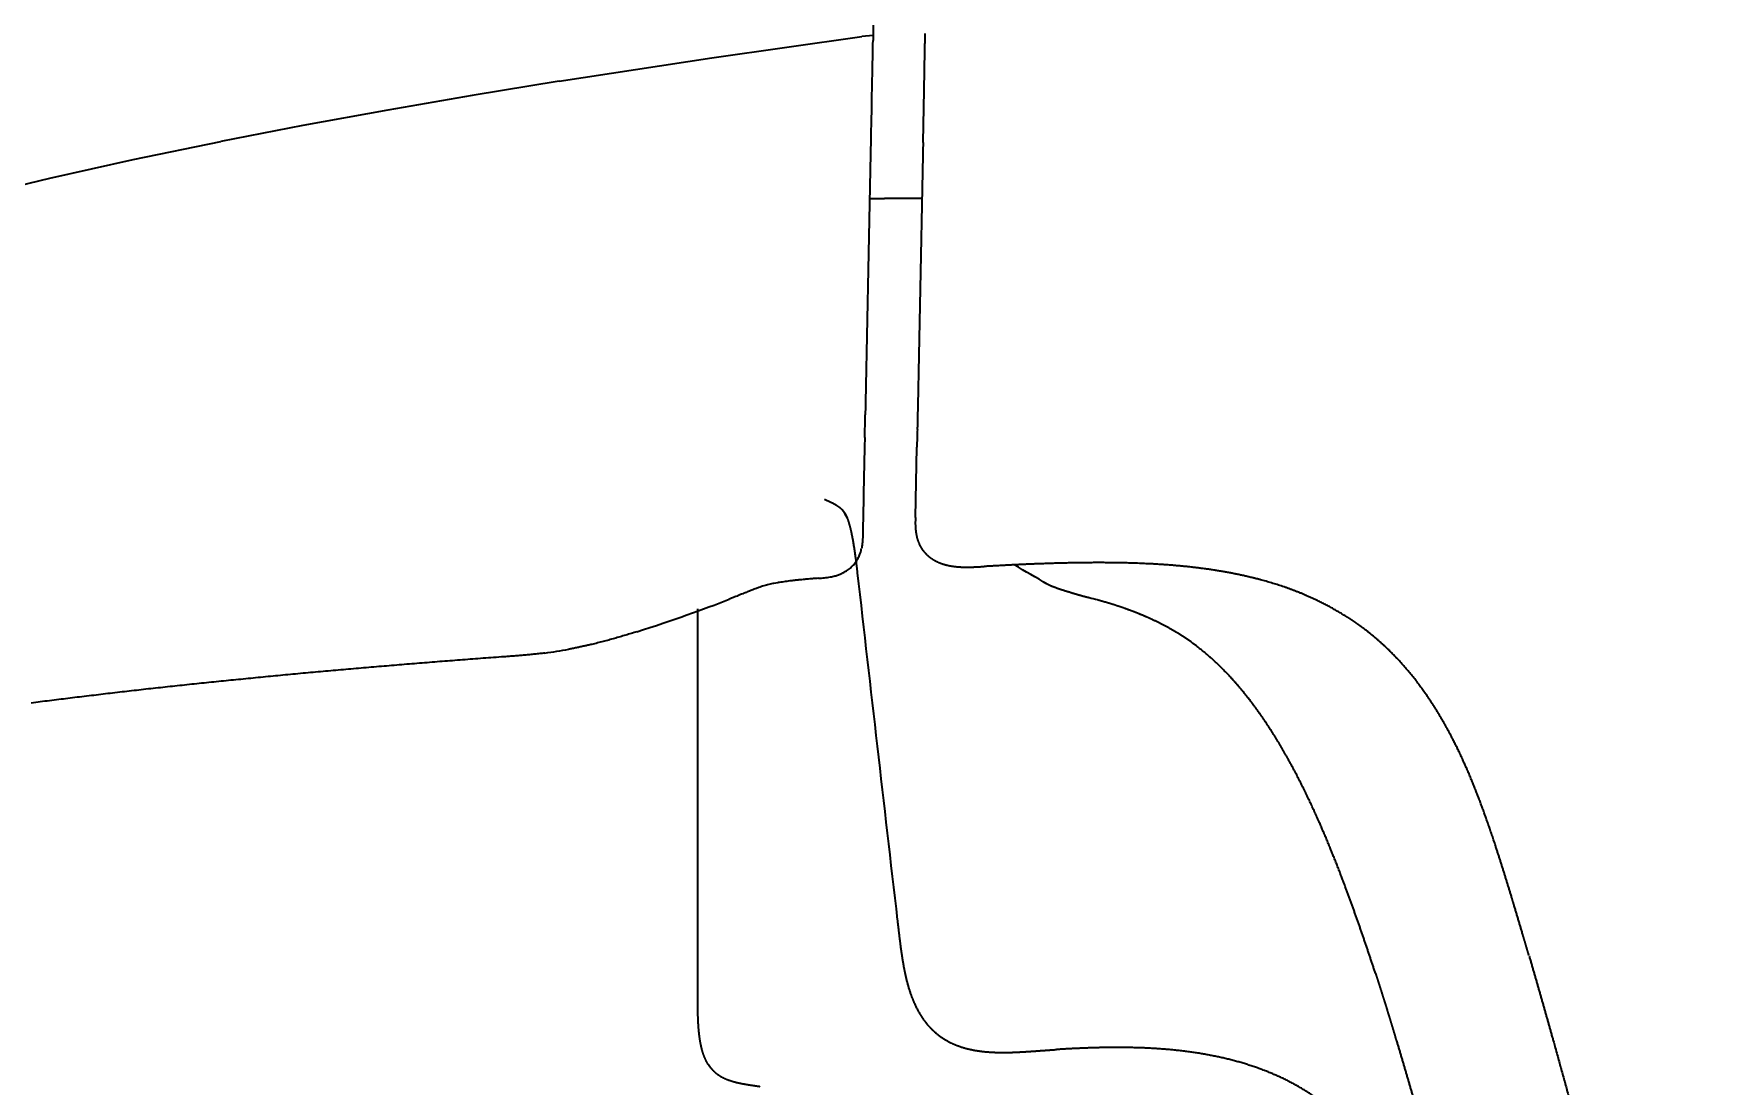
# Model space of a CAD drawing. Header units: millimetres. Extents: x 120 to 10915, y 515 to 8014.
# Drawn here: x 684.7 to 914.1, y 5213.8 to 5357.5 of the extents above; entities that cross this region are included whole.
import ezdxf

# ---------------------------------------------------------------- set-up
doc = ezdxf.new("R2010")
doc.units = ezdxf.units.MM
doc.layers.get('0').update_dxf_attribs({"lineweight": 13})
doc.layers.add('206_Cab_side_and_top_view', color=7, linetype='Continuous', lineweight=13)

# ---------------------------------------------------------------- blocks, each defined once
blk = doc.blocks.new('2409089')
at = {"layer": '206_Cab_side_and_top_view', "color": 3, "lineweight": 35}
for p, q in [((777.17, 1454.17), (797.62, 1457.07)), ((799.17, 1457.24), (797.62, 1457.07)), ((756.35, 1450.98), (777.17, 1454.17)), ((798.98, 1448.53), (799.08, 1452.56)), ((756.35, 1450.98), (744.48, 1449.04)), ((744.48, 1449.04), (732.99, 1447.06)), ((805.99, 1442.63), (806.14, 1449.77)), ((732.99, 1447.06), (721.37, 1444.94)), ((721.37, 1444.94), (710.18, 1442.77)), ((698.26, 1440.3), (710.18, 1442.77)), ((686.85, 1437.76), (698.26, 1440.3)), ((675.98, 1435.14), (686.85, 1437.76)), ((798.7, 1435), (800.74, 1435)), ((805.84, 1435), (800.74, 1435)), ((804.94, 1391.44), (805.14, 1401.03)), ((783.59, 1381.9), (783.25, 1381.77)), ((786.18, 1382.55), (785.64, 1382.46))]:
    blk.add_line(p, q, dxfattribs=at)
for points in [[(799.75, 1486.86, 0.000242), (799.16, 1456.56)], [(798.83, 1441.68, 0.000076), (798.11, 1405.48)], [(805.99, 1442.63, 0.000074), (805.26, 1406.16)], [(797.98, 1400.3, 0.00021), (797.76, 1389.09)]]:
    blk.add_lwpolyline(points, format="xyb", dxfattribs=at)
for centre, radius, start, end in [((407.78, 1462.23), 391.42, 358.5845, 359.169), ((3212.18, 1394.56), 2413.81, 178.71882, 178.88146), ((367.56, 1414.15), 430.63, 358.4325, 358.8451), ((1177.64, 1392.49), 379.73, 178.5084, 178.8208), ((1061.44, 1395.74), 256.35, 178.2703, 178.8158), ((673.44, 1130.26), 293.09, 59.3333, 60.3524), ((813.98, 1321.67), 60.62, 74.8984, 76.0109), ((746.82, 1432.09), 59.61, 277.2986, 280.4729)]:
    blk.add_arc(centre, radius, start, end, dxfattribs=at)
blk.add_ellipse((500.81, 1343.67), major_axis=(291.21, 45.03), ratio=0.072134, start_param=5.853776, end_param=5.977822, dxfattribs=at)
for points, degree, knots in [([(806.14, 1449.77), (806.15, 1450.2), (806.15, 1450.64), (806.16, 1451.02), (806.17, 1451.6), (806.18, 1452.18), (806.18, 1452.33), (806.19, 1452.63), (806.19, 1452.92), (806.19, 1453.08), (806.21, 1453.87), (806.22, 1454.67), (806.24, 1455.3), (806.25, 1456.18), (806.27, 1457.05), (806.27, 1457.02), (806.28, 1457.25), (806.28, 1457.48)], 5, [0, 0, 0, 0, 0, 0, 2.206512, 2.206512, 2.206512, 2.942101, 2.942101, 2.942101, 3.710228, 3.710228, 3.710228, 6.962008, 6.962008, 6.962008, 8.120924, 8.120924, 8.120924, 8.120924, 8.120924, 8.120924]), ([(805.26, 1406.15), (805.25, 1405.86), (805.24, 1405.57), (805.24, 1405.24), (805.23, 1404.74), (805.22, 1404.26), (805.21, 1404.06), (805.21, 1403.82), (805.2, 1403.59), (805.2, 1403.55), (805.2, 1403.52), (805.2, 1403.48)], 5, [0, 0, 0, 0, 0, 0, 1.485616, 1.485616, 1.485616, 2.510757, 2.510757, 2.510757, 2.696428, 2.696428, 2.696428, 2.696428, 2.696428, 2.696428]), ([(804.94, 1391.44), (804.94, 1391.34), (804.94, 1391.23), (804.94, 1391.1), (804.93, 1390.89), (804.93, 1390.68), (804.93, 1390.57), (804.94, 1390.23), (804.96, 1389.89), (804.98, 1389.66), (805.05, 1389.12), (805.17, 1388.59), (805.27, 1388.29), (805.57, 1387.52), (806.03, 1386.83), (806.37, 1386.45), (806.93, 1385.97), (807.56, 1385.6), (807.76, 1385.49), (808.7, 1385.05), (809.72, 1384.8), (810.54, 1384.7), (811.79, 1384.66), (813.03, 1384.7), (813.46, 1384.72), (813.89, 1384.75), (814.32, 1384.77)], 5, [0, 0, 0, 0, 0, 0, 0.523554, 0.523554, 0.523554, 1.074013, 1.074013, 1.074013, 2.231369, 2.231369, 2.231369, 3.796146, 3.796146, 3.796146, 6.353733, 6.353733, 6.353733, 7.476014, 7.476014, 7.476014, 11.5588, 11.5588, 11.5588, 13.705769, 13.705769, 13.705769, 13.705769, 13.705769, 13.705769]), ([(797.76, 1389.09), (797.76, 1388.96), (797.75, 1388.69), (797.74, 1388.28), (797.7, 1387.9), (797.66, 1387.6), (797.63, 1387.4), (797.61, 1387.31), (797.6, 1387.26)], 3, [0, 0, 0, 0, 0.400329, 0.790873, 1.232354, 1.556565, 1.698368, 1.840132, 1.840132, 1.840132, 1.840132]), ([(796.24, 1384.72), (796.32, 1384.8), (796.48, 1384.95), (796.69, 1385.2), (796.88, 1385.47), (797.05, 1385.74), (797.24, 1386.12), (797.45, 1386.62), (797.56, 1387.04), (797.6, 1387.26)], 3, [0, 0, 0, 0, 0.331594, 0.659387, 0.984458, 1.308596, 1.617046, 2.26475, 2.926428, 2.926428, 2.926428, 2.926428]), ([(791.72, 1383.16), (792, 1383.18), (792.54, 1383.22), (793.29, 1383.32), (793.92, 1383.46), (794.44, 1383.62), (794.97, 1383.84), (795.43, 1384.09), (795.81, 1384.35), (796.05, 1384.54), (796.19, 1384.67), (796.24, 1384.72)], 3, [0, 0, 0, 0, 0.8207, 1.636282, 2.258445, 2.768007, 3.267142, 3.97255, 4.315173, 4.651209, 4.885079, 4.885079, 4.885079, 4.885079]), ([(865.36, 1376.83), (864.88, 1377.18), (864.39, 1377.51), (863.9, 1377.83), (861.85, 1379.12), (859.7, 1380.23), (858.03, 1380.97), (855.07, 1382.11), (852.02, 1382.98), (850.71, 1383.31), (848.68, 1383.76), (846.62, 1384.12), (845.89, 1384.24), (841.43, 1384.91), (836.92, 1385.23), (833.15, 1385.33), (827.12, 1385.32), (821.1, 1385.12), (818.84, 1385.02), (816.58, 1384.9), (814.32, 1384.77)], 5, [0, 0, 0, 0, 0, 0, 2.95414, 2.95414, 2.95414, 12.075073, 12.075073, 12.075073, 18.806397, 18.806397, 18.806397, 22.516969, 22.516969, 22.516969, 41.342159, 41.342159, 41.342159, 52.659828, 52.659828, 52.659828, 52.659828, 52.659828, 52.659828]), ([(783.25, 1381.77), (783.05, 1381.7), (782.63, 1381.54), (782.01, 1381.3), (781.39, 1381.05), (780.77, 1380.8), (780.15, 1380.56), (779.74, 1380.39), (779.53, 1380.31)], 3, [0, 0, 0, 0, 0.666356, 1.333213, 2.000029, 2.667134, 3.334223, 4.00135, 4.00135, 4.00135, 4.00135]), ([(785.64, 1382.46), (785.53, 1382.44), (785.3, 1382.4), (784.96, 1382.32), (784.61, 1382.24), (784.27, 1382.13), (783.93, 1382.02), (783.7, 1381.94), (783.59, 1381.9)], 3, [0, 0, 0, 0, 0.348369, 0.700536, 1.056633, 1.414718, 1.773261, 2.131997, 2.131997, 2.131997, 2.131997]), ([(791.72, 1383.16), (791.57, 1383.15), (791.26, 1383.13), (790.79, 1383.09), (790.33, 1383.05), (789.86, 1383.01), (789.4, 1382.97), (788.94, 1382.92), (788.48, 1382.87), (788.03, 1382.82), (787.6, 1382.76), (787.19, 1382.71), (786.78, 1382.65), (786.45, 1382.6), (786.25, 1382.56), (786.18, 1382.55)], 3, [0, 0, 0, 0, 0.466816, 0.933414, 1.399737, 1.865727, 2.331471, 2.796774, 3.261589, 3.725903, 4.140156, 4.553969, 4.967295, 5.380121, 5.578007, 5.578007, 5.578007, 5.578007]), ([(791.72, 1383.16), (791.57, 1383.15), (791.26, 1383.13), (790.79, 1383.09), (790.33, 1383.05), (789.86, 1383.01), (789.4, 1382.97), (788.94, 1382.92), (788.48, 1382.87), (788.03, 1382.82), (787.6, 1382.76), (787.19, 1382.71), (786.78, 1382.65), (786.45, 1382.6), (786.25, 1382.56), (786.18, 1382.55)], 3, [0, 0, 0, 0, 0.466816, 0.933414, 1.399737, 1.865727, 2.331471, 2.796774, 3.261589, 3.725903, 4.140156, 4.553969, 4.967295, 5.380121, 5.578007, 5.578007, 5.578007, 5.578007]), ([(828.63, 1380.49), (827.92, 1380.67), (827.21, 1380.86), (826.51, 1381.07), (825.26, 1381.45), (824.13, 1381.83), (823.65, 1382), (823.24, 1382.18), (822.93, 1382.37)], 5, [0, 0, 0, 0, 0, 0, 4.722719, 4.722719, 4.722719, 8.61238, 8.61238, 8.61238, 8.61238, 8.61238, 8.61238]), ([(843.4, 1373.83), (842.39, 1374.61), (841.33, 1375.34), (840.24, 1376), (838.85, 1376.76), (837.45, 1377.43), (837.18, 1377.56), (836.81, 1377.73), (836.44, 1377.89), (836.34, 1377.93), (836.16, 1378.01), (835.98, 1378.09), (835.89, 1378.13), (835.53, 1378.27), (835.2, 1378.41), (834.97, 1378.5), (834.58, 1378.65), (834.17, 1378.8), (834, 1378.86), (833.77, 1378.95), (833.53, 1379.03), (833.46, 1379.06), (832.71, 1379.32), (831.94, 1379.57), (831.23, 1379.79), (830.5, 1380), (829.77, 1380.2)], 5, [0, 0, 0, 0, 0, 0, 9.154337, 9.154337, 9.154337, 11.402364, 11.402364, 11.402364, 12.145189, 12.145189, 12.145189, 12.888014, 12.888014, 12.888014, 15.069342, 15.069342, 15.069342, 16.448883, 16.448883, 16.448883, 16.964308, 16.964308, 16.964308, 22.373224, 22.373224, 22.373224, 22.373224, 22.373224, 22.373224]), ([(888.64, 1331.67), (888.36, 1332.63), (888.08, 1333.59), (887.8, 1334.55), (887.22, 1336.5), (886.64, 1338.45), (886.34, 1339.45), (885.22, 1343.14), (884.05, 1346.83), (883.16, 1349.51), (881.4, 1354.4), (879.32, 1359.15), (878.29, 1361.28), (876.5, 1364.55), (874.43, 1367.64), (873.62, 1368.75), (871.84, 1371), (869.87, 1373.08), (868.78, 1374.12), (867.44, 1375.28), (866.02, 1376.35), (865.8, 1376.51), (865.58, 1376.67), (865.36, 1376.83)], 5, [0, 0, 0, 0, 0, 0, 5.002181, 5.002181, 5.002181, 10.175213, 10.175213, 10.175213, 24.334209, 24.334209, 24.334209, 36.119015, 36.119015, 36.119015, 42.951227, 42.951227, 42.951227, 50.45744, 50.45744, 50.45744, 51.821812, 51.821812, 51.821812, 51.821812, 51.821812, 51.821812]), ([(766.94, 1375.87), (766.69, 1375.79), (766.18, 1375.63), (765.43, 1375.4), (764.66, 1375.17), (763.89, 1374.95), (763.12, 1374.73), (762.34, 1374.53), (761.57, 1374.33), (760.88, 1374.16), (760.27, 1374.02), (759.75, 1373.9), (759.23, 1373.79), (758.7, 1373.68), (758.18, 1373.57), (757.83, 1373.51), (757.66, 1373.47)], 3, [0, 0, 0, 0, 0.791604, 1.586036, 2.382773, 3.181134, 3.986594, 4.791478, 5.594365, 6.39381, 6.924564, 7.452934, 7.992287, 8.52898, 9.06324, 9.59503, 9.59503, 9.59503, 9.59503]), ([(748.84, 1372.45), (747.88, 1372.38), (746, 1372.24), (743.18, 1372.02), (740.41, 1371.81), (737.64, 1371.59), (734.88, 1371.36), (732.11, 1371.13), (729.33, 1370.89), (726.57, 1370.65), (723.81, 1370.41), (721.07, 1370.16), (718.34, 1369.9), (715.62, 1369.64), (712.93, 1369.37), (710.24, 1369.1), (707.58, 1368.83), (704.92, 1368.55), (702.29, 1368.27), (699.66, 1367.98), (697.06, 1367.68), (694.47, 1367.38), (691.9, 1367.07), (689.35, 1366.76), (686.83, 1366.45), (685.16, 1366.24), (684.32, 1366.13)], 3, [0, 0, 0, 0, 2.880141, 5.681653, 8.456258, 11.228232, 14.005503, 16.787633, 19.57035, 22.348652, 25.117827, 27.874459, 30.616283, 33.342507, 36.053059, 38.748698, 41.429965, 44.097504, 46.75109, 49.390272, 52.013695, 54.619943, 57.207034, 59.773207, 62.316452, 64.835196, 64.835196, 64.835196, 64.835196]), ([(754.39, 1372.96), (754.16, 1372.93), (753.7, 1372.88), (753.01, 1372.8), (752.31, 1372.73), (751.62, 1372.66), (750.92, 1372.6), (750.23, 1372.55), (749.54, 1372.5), (749.07, 1372.46), (748.84, 1372.45)], 3, [0, 0, 0, 0, 0.699609, 1.399168, 2.097917, 2.794996, 3.48973, 4.183041, 4.877326, 5.577441, 5.577441, 5.577441, 5.577441]), ([(867.69, 1329.28), (866.41, 1333.2), (865.08, 1337.11), (863.68, 1340.99), (861.82, 1345.8), (859.75, 1350.52), (859.33, 1351.46), (858.07, 1354.16), (856.73, 1356.82), (855.81, 1358.53), (854.3, 1361.15), (852.64, 1363.68), (852.03, 1364.57), (850.16, 1367.16), (848.1, 1369.59), (846.64, 1371.12), (845.07, 1372.55), (843.4, 1373.83)], 5, [0, 0, 0, 0, 0, 0, 29.193992, 29.193992, 29.193992, 36.488847, 36.488847, 36.488847, 50.274555, 50.274555, 50.274555, 57.888303, 57.888303, 57.888303, 72.887795, 72.887795, 72.887795, 72.887795, 72.887795, 72.887795]), ([(888.66, 1331.61), (889.79, 1327.7), (890.91, 1323.78), (892.02, 1319.85), (895.86, 1306), (899.52, 1292.11), (902.07, 1282.11), (906.04, 1266.07), (909.85, 1249.99), (911.27, 1243.92), (912.67, 1237.84), (914.07, 1231.77)], 5, [0, 0, 0, 0, 0, 0, 20.366439, 20.366439, 20.366439, 71.838587, 71.838587, 71.838587, 102.995539, 102.995539, 102.995539, 102.995539, 102.995539, 102.995539]), ([(867.69, 1329.28), (867.84, 1328.83), (867.98, 1328.38), (868.13, 1327.92), (868.42, 1327.02), (868.7, 1326.11), (868.84, 1325.66), (869.2, 1324.53), (869.55, 1323.4), (869.75, 1322.72), (870.03, 1321.82), (870.3, 1320.91), (870.37, 1320.68), (871.54, 1316.82), (872.66, 1312.95), (873.7, 1309.33), (875.21, 1303.89), (876.7, 1298.44), (877.19, 1296.61), (878.54, 1291.6), (879.87, 1286.56), (880.71, 1283.32), (881.68, 1279.59), (882.64, 1275.87), (882.74, 1275.5), (883.1, 1274.08), (883.47, 1272.66), (883.71, 1271.72), (884.19, 1269.82), (884.67, 1267.94), (884.88, 1267.12), (886.53, 1260.62), (888.17, 1254.13), (889.55, 1248.61), (890.94, 1243.03), (892.33, 1237.45)], 5, [0, 0, 0, 0, 0, 0, 3.358525, 3.358525, 3.358525, 6.717051, 6.717051, 6.717051, 11.754833, 11.754833, 11.754833, 13.434096, 13.434096, 13.434096, 40.40151, 40.40151, 40.40151, 53.775563, 53.775563, 53.775563, 77.40149, 77.40149, 77.40149, 80.961236, 80.961236, 80.961236, 87.749917, 87.749917, 87.749917, 94.741902, 94.741902, 94.741902, 135.417187, 135.417187, 135.417187, 135.417187, 135.417187, 135.417187])]:
    blk.add_open_spline(points, degree=degree, knots=knots, dxfattribs=at)
blk = doc.blocks.new('2458030')
at = {"layer": '206_Cab_side_and_top_view', "color": 3, "lineweight": 35}
blk.add_line((775.25, 1327.48), (775.25, 1379.01), dxfattribs=at)
blk.add_lwpolyline([(797.02, 1383.9, 0.000566), (802.47, 1336.56)], format="xyb", dxfattribs=at)
blk.add_lwpolyline([(797.02, 1383.9, 0.000566), (802.47, 1336.56)], format="xyb", dxfattribs=at)
for centre, radius, start, end in [((739.8, 1276.91), 128.34, 65.1631, 65.7333), ((792.52, 1390.27), 3.3, 19.9972, 42.9188)]:
    blk.add_arc(centre, radius, start, end, dxfattribs=at)
for points, knots in [([(793.71, 1393.38), (794.05, 1393.22), (794.37, 1393.03), (794.65, 1392.83), (795.05, 1392.44), (795.36, 1391.99), (795.46, 1391.8), (795.55, 1391.6), (795.63, 1391.4)], [0, 0, 0, 0, 0, 0, 2.658478, 2.658478, 2.658478, 4.335487, 4.335487, 4.335487, 4.335487, 4.335487, 4.335487]), ([(795.63, 1391.4), (795.89, 1390.7), (796.1, 1389.92), (796.28, 1389.06), (796.55, 1387.54), (796.77, 1385.91), (796.86, 1385.25), (796.94, 1384.58), (797.02, 1383.9)], [0, 0, 0, 0, 0, 0, 5.605221, 5.605221, 5.605221, 9.312762, 9.312762, 9.312762, 9.312762, 9.312762, 9.312762]), ([(795.63, 1391.4), (795.89, 1390.7), (796.1, 1389.92), (796.28, 1389.06), (796.55, 1387.54), (796.77, 1385.91), (796.86, 1385.25), (796.94, 1384.58), (797.02, 1383.9)], [0, 0, 0, 0, 0, 0, 5.605221, 5.605221, 5.605221, 9.312762, 9.312762, 9.312762, 9.312762, 9.312762, 9.312762]), ([(802.47, 1336.56), (802.61, 1335.41), (802.74, 1334.26), (802.87, 1333.14), (803.09, 1331.52), (803.38, 1329.92), (803.47, 1329.45), (803.82, 1327.81), (804.31, 1326.21), (804.75, 1325.07), (805.6, 1323.42), (806.78, 1321.99), (807.23, 1321.52), (808.43, 1320.47), (809.82, 1319.69), (810.7, 1319.32), (812.34, 1318.83), (814.03, 1318.58), (814.79, 1318.51), (816.63, 1318.41), (818.47, 1318.46), (819.55, 1318.53), (821.13, 1318.63), (822.71, 1318.75), (823.21, 1318.78), (823.71, 1318.82), (824.21, 1318.85)], [0, 0, 0, 0, 0, 0, 5.777745, 5.777745, 5.777745, 8.15555, 8.15555, 8.15555, 14.158546, 14.158546, 14.158546, 17.385489, 17.385489, 17.385489, 22.111216, 22.111216, 22.111216, 25.907661, 25.907661, 25.907661, 31.331591, 31.331591, 31.331591, 33.830798, 33.830798, 33.830798, 33.830798, 33.830798, 33.830798]), ([(776.66, 1316.86), (776.5, 1317.11), (776.36, 1317.39), (776.23, 1317.67), (775.98, 1318.3), (775.79, 1318.96), (775.71, 1319.33), (775.55, 1320.13), (775.45, 1320.95), (775.4, 1321.38), (775.31, 1322.55), (775.27, 1323.73), (775.26, 1324.46), (775.25, 1325.5), (775.25, 1326.54), (775.25, 1326.86), (775.25, 1327.17), (775.25, 1327.48)], [0, 0, 0, 0, 0, 0, 1.553915, 1.553915, 1.553915, 3.443949, 3.443949, 3.443949, 5.678075, 5.678075, 5.678075, 9.342555, 9.342555, 9.342555, 10.911638, 10.911638, 10.911638, 10.911638, 10.911638, 10.911638]), ([(874.25, 1287.66), (874.08, 1288.31), (873.91, 1288.96), (873.73, 1289.62), (873.2, 1291.51), (872.62, 1293.4), (872.21, 1294.63), (871.17, 1297.46), (869.9, 1300.2), (869.1, 1301.72), (866.97, 1305.24), (864.32, 1308.4), (862.61, 1310.07), (858.95, 1312.98), (854.82, 1315.16), (852.72, 1316.04), (847.9, 1317.65), (842.89, 1318.56), (840.09, 1318.88), (835.24, 1319.18), (830.37, 1319.14), (828.31, 1319.08), (826.26, 1318.98), (824.21, 1318.85)], [0, 0, 0, 0, 0, 0, 3.371028, 3.371028, 3.371028, 9.856712, 9.856712, 9.856712, 18.449682, 18.449682, 18.449682, 30.376276, 30.376276, 30.376276, 41.706341, 41.706341, 41.706341, 55.74077, 55.74077, 55.74077, 66.022893, 66.022893, 66.022893, 66.022893, 66.022893, 66.022893]), ([(776.66, 1316.86), (776.88, 1316.52), (777.12, 1316.2), (777.39, 1315.91), (778.13, 1315.28), (779.01, 1314.84), (779.55, 1314.63), (780.66, 1314.31), (781.79, 1314.11), (782.36, 1314.02), (782.98, 1313.93), (783.6, 1313.84), (783.64, 1313.84), (783.69, 1313.83), (783.73, 1313.82)], [0, 0, 0, 0, 0, 0, 2.006889, 2.006889, 2.006889, 4.895746, 4.895746, 4.895746, 7.792078, 7.792078, 7.792078, 8.023592, 8.023592, 8.023592, 8.023592, 8.023592, 8.023592])]:
    blk.add_open_spline(points, degree=5, knots=knots, dxfattribs=at)

msp = doc.modelspace()

# ---------------------------------------------------------------- block references
at = {"color": 7, "lineweight": 35}
for name in ['2409089', '2458030']:
    msp.add_blockref(name, (0, 3900), dxfattribs=at)

doc.saveas('drawing.dxf')
